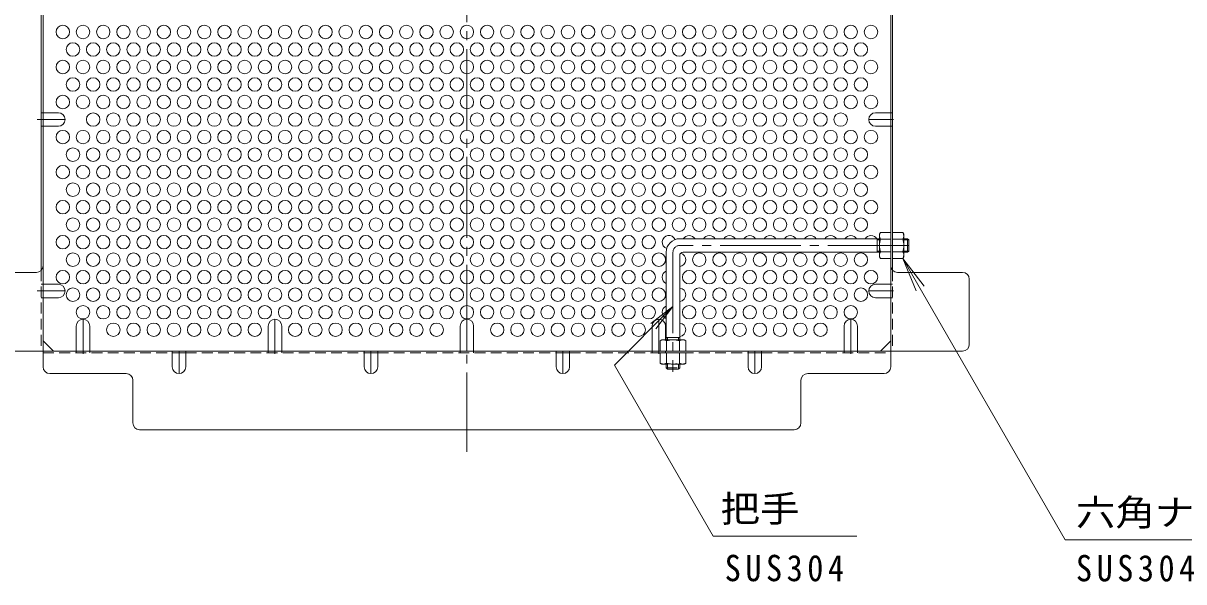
# Model space of a CAD drawing. Units: millimetres at full size, sheet at 1:4; details may follow other scales. Extents: x -859 to 1069, y -781 to 707.
# Drawn here: x 237 to 754, y 52 to 300 of the extents above; entities that cross this region are included whole.
import ezdxf
from ezdxf.enums import TextEntityAlignment as Align

# ---------------------------------------------------------------- set-up
doc = ezdxf.new("R2010")
doc.units = ezdxf.units.MM
doc.header["$LTSCALE"] = 4
for name, pattern in [('CHAIN1', [8, 5, -1, 1, -1]), ('CHAIN2', [12, 9, -1, 1, -1]), ('DASHED1', [1.8, 1.2, -0.6])]:
    doc.linetypes.add(name, pattern=pattern)
for name, color, linetype, lineweight in [('A-1_躯体', 3, 'Continuous', 9), ('A-5_文字', 7, 'Continuous', 9), ('A-6_寸法', 2, 'Continuous', 9), ('A-7_ハッチ', 2, 'Continuous', 9), ('A-8_記号', 2, 'Continuous', 9), ('A-B_ﾊｯﾁ', 2, 'Continuous', 9)]:
    doc.layers.add(name, color=color, linetype=linetype, lineweight=lineweight)
doc.styles.add('ＭＳ ゴシック', font='')
doc.styles.get('ＭＳ ゴシック').set_extended_font_data('MS Gothic')

msp = doc.modelspace()

# ---------------------------------------------------------------- linework, layer by layer
at = {"layer": 'A-1_躯体'}
for p, q in [((618.393, 204.359), (529.393, 204.359)), ((617.393, 198.359), (617.393, 204.359)), ((617.393, 203.859), (618.393, 203.859)), ((630.893, 204.359), (629.193, 204.359)), ((629.193, 203.859), (631.393, 203.859)), ((630.893, 198.359), (630.893, 204.359)), ((630.893, 204.359), (631.393, 203.859)), ((631.393, 198.859), (631.393, 203.859)), ((523.393, 198.359), (523.393, 159.359)), ((529.393, 196.859), (529.393, 159.359)), ((618.393, 198.359), (530.893, 198.359)), ((617.393, 198.859), (618.393, 198.859)), ((629.193, 198.859), (631.393, 198.859)), ((630.893, 198.359), (629.193, 198.359)), ((630.893, 198.359), (631.393, 198.859)), ((523.393, 160.359), (529.393, 160.359)), ((523.893, 160.359), (523.893, 159.359)), ((528.893, 160.359), (528.893, 159.359))]:
    msp.add_line(p, q, dxfattribs=at)
at = {"layer": 'A-1_躯体', "linetype": 'CHAIN2'}
for p, q in [((526.393, 198.359), (526.393, 145.126)), ((631.393, 201.359), (529.393, 201.359))]:
    msp.add_line(p, q, dxfattribs=at)
at = {"layer": 'A-1_躯体', "linetype": 'DASHED1'}
for p, q in [((523.393, 146.859), (523.393, 148.559)), ((523.393, 146.859), (529.393, 146.859)), ((523.393, 146.859), (523.893, 146.359)), ((523.893, 148.559), (523.893, 146.359)), ((523.893, 146.359), (528.893, 146.359)), ((528.893, 148.559), (528.893, 146.359)), ((529.393, 146.859), (528.893, 146.359)), ((529.393, 146.859), (529.393, 148.559))]:
    msp.add_line(p, q, dxfattribs=at)
at = {"layer": 'A-1_躯体'}
for centre, radius in [((529.393, 198.359), 6), ((530.893, 196.859), 1.5)]:
    msp.add_arc(centre, radius, 90, 180, dxfattribs=at)
at = {"layer": 'A-1_躯体', "linetype": 'CHAIN2'}
msp.add_arc((529.393, 198.359), 3, 90, 180, dxfattribs=at)
at = {"layer": 'A-5_文字'}
for p, q in [((628.76, 195.609), (701.031, 70.429)), ((628.76, 195.609), (634.739, 181.172)), ((628.76, 195.609), (638.272, 183.212)), ((526.393, 174.174), (518.784, 164.257)), ((544.302, 72.044), (500.365, 148.146)), ((608.348, 72.044), (544.302, 72.044)), ((795.981, 70.429), (701.031, 70.429))]:
    msp.add_line(p, q, dxfattribs=at)
msp.add_lwpolyline([(500.365, 148.146), (526.393, 174.174), (516.476, 166.565)], dxfattribs=at)
at = {"layer": 'A-6_寸法'}
for centre in [(254.593, 296.354), (263.593, 296.354), (272.593, 296.354), (281.593, 296.354), (290.593, 296.354), (299.593, 296.354), (308.593, 296.354), (317.593, 296.354), (326.593, 296.354), (335.593, 296.354), (344.593, 296.354), (353.593, 296.354), (362.593, 296.354), (371.593, 296.354), (380.593, 296.354), (389.593, 296.354), (398.593, 296.354), (407.593, 296.354), (416.593, 296.354), (425.593, 296.354), (434.593, 296.354), (443.593, 296.354), (452.593, 296.354), (461.593, 296.354), (470.593, 296.354), (479.593, 296.354), (488.593, 296.354), (497.593, 296.354), (506.593, 296.354), (515.593, 296.354), (524.593, 296.354), (533.593, 296.354), (542.593, 296.354), (551.593, 296.354), (560.593, 296.354), (569.593, 296.354), (578.593, 296.354), (587.593, 296.354), (596.593, 296.354), (605.593, 296.354), (614.593, 296.354), (259.093, 288.559), (268.093, 288.559), (277.093, 288.559), (286.093, 288.559), (295.093, 288.559), (304.093, 288.559), (313.093, 288.559), (322.093, 288.559), (331.093, 288.559), (340.093, 288.559), (349.093, 288.559), (358.093, 288.559), (367.093, 288.559), (376.093, 288.559), (385.093, 288.559), (394.093, 288.559), (403.093, 288.559), (412.093, 288.559), (421.093, 288.559), (430.093, 288.559), (439.093, 288.559), (448.093, 288.559), (457.093, 288.559), (466.093, 288.559), (475.093, 288.559), (484.093, 288.559), (493.093, 288.559), (502.093, 288.559), (511.093, 288.559), (520.093, 288.559), (529.093, 288.559), (538.093, 288.559), (547.093, 288.559), (556.093, 288.559), (565.093, 288.559), (574.093, 288.559), (583.093, 288.559), (592.093, 288.559), (601.093, 288.559), (610.093, 288.559), (254.593, 280.765), (263.593, 280.765), (272.593, 280.765), (281.593, 280.765), (290.593, 280.765), (299.593, 280.765), (308.593, 280.765), (317.593, 280.765), (326.593, 280.765), (335.593, 280.765), (344.593, 280.765), (353.593, 280.765), (362.593, 280.765), (371.593, 280.765), (380.593, 280.765), (389.593, 280.765), (398.593, 280.765), (407.593, 280.765), (416.593, 280.765), (425.593, 280.765), (434.593, 280.765), (443.593, 280.765), (452.593, 280.765), (461.593, 280.765), (470.593, 280.765), (479.593, 280.765), (488.593, 280.765), (497.593, 280.765), (506.593, 280.765), (515.593, 280.765), (524.593, 280.765), (533.593, 280.765), (542.593, 280.765), (551.593, 280.765), (560.593, 280.765), (569.593, 280.765), (578.593, 280.765), (587.593, 280.765), (596.593, 280.765), (605.593, 280.765), (614.593, 280.765), (259.093, 272.971), (268.093, 272.971), (277.093, 272.971), (286.093, 272.971), (295.093, 272.971), (304.093, 272.971), (313.093, 272.971), (322.093, 272.971), (331.093, 272.971), (340.093, 272.971), (349.093, 272.971), (358.093, 272.971), (367.093, 272.971), (376.093, 272.971), (385.093, 272.971), (394.093, 272.971), (403.093, 272.971), (412.093, 272.971), (421.093, 272.971), (430.093, 272.971), (439.093, 272.971), (448.093, 272.971), (457.093, 272.971), (466.093, 272.971), (475.093, 272.971), (484.093, 272.971), (493.093, 272.971), (502.093, 272.971), (511.093, 272.971), (520.093, 272.971), (529.093, 272.971), (538.093, 272.971), (547.093, 272.971), (556.093, 272.971), (565.093, 272.971), (574.093, 272.971), (583.093, 272.971), (592.093, 272.971), (601.093, 272.971), (610.093, 272.971), (254.593, 265.177), (263.593, 265.177), (272.593, 265.177), (281.593, 265.177), (290.593, 265.177), (299.593, 265.177), (308.593, 265.177), (317.593, 265.177), (326.593, 265.177), (335.593, 265.177), (344.593, 265.177), (353.593, 265.177), (362.593, 265.177), (371.593, 265.177), (380.593, 265.177), (389.593, 265.177), (398.593, 265.177), (407.593, 265.177), (416.593, 265.177), (425.593, 265.177), (434.593, 265.177), (443.593, 265.177), (452.593, 265.177), (461.593, 265.177), (470.593, 265.177), (479.593, 265.177), (488.593, 265.177), (497.593, 265.177), (506.593, 265.177), (515.593, 265.177), (524.593, 265.177), (533.593, 265.177), (542.593, 265.177), (551.593, 265.177), (560.593, 265.177), (569.593, 265.177), (578.593, 265.177), (587.593, 265.177), (596.593, 265.177), (605.593, 265.177), (614.593, 265.177), (268.093, 257.382), (277.093, 257.382), (286.093, 257.382), (295.093, 257.382), (304.093, 257.382), (313.093, 257.382), (322.093, 257.382), (331.093, 257.382), (340.093, 257.382), (349.093, 257.382), (358.093, 257.382), (367.093, 257.382), (376.093, 257.382), (385.093, 257.382), (394.093, 257.382), (403.093, 257.382), (412.093, 257.382), (421.093, 257.382), (430.093, 257.382), (439.093, 257.382), (448.093, 257.382), (457.093, 257.382), (466.093, 257.382), (475.093, 257.382), (484.093, 257.382), (493.093, 257.382), (502.093, 257.382), (511.093, 257.382), (520.093, 257.382), (529.093, 257.382), (538.093, 257.382), (547.093, 257.382), (556.093, 257.382), (565.093, 257.382), (574.093, 257.382), (583.093, 257.382), (592.093, 257.382), (601.093, 257.382), (254.593, 249.588), (263.593, 249.588), (272.593, 249.588), (281.593, 249.588), (290.593, 249.588), (299.593, 249.588), (308.593, 249.588), (317.593, 249.588), (326.593, 249.588), (335.593, 249.588), (344.593, 249.588), (353.593, 249.588), (362.593, 249.588), (371.593, 249.588), (380.593, 249.588), (389.593, 249.588), (398.593, 249.588), (407.593, 249.588), (416.593, 249.588), (425.593, 249.588), (434.593, 249.588), (443.593, 249.588), (452.593, 249.588), (461.593, 249.588), (470.593, 249.588), (479.593, 249.588), (488.593, 249.588), (497.593, 249.588), (506.593, 249.588), (515.593, 249.588), (524.593, 249.588), (533.593, 249.588), (542.593, 249.588), (551.593, 249.588), (560.593, 249.588), (569.593, 249.588), (578.593, 249.588), (587.593, 249.588), (596.593, 249.588), (605.593, 249.588), (614.593, 249.588), (259.093, 241.794), (268.093, 241.794), (277.093, 241.794), (286.093, 241.794), (295.093, 241.794), (304.093, 241.794), (313.093, 241.794), (322.093, 241.794), (331.093, 241.794), (340.093, 241.794), (349.093, 241.794), (358.093, 241.794), (367.093, 241.794), (376.093, 241.794), (385.093, 241.794), (394.093, 241.794), (403.093, 241.794), (412.093, 241.794), (421.093, 241.794), (430.093, 241.794), (439.093, 241.794), (448.093, 241.794), (457.093, 241.794), (466.093, 241.794), (475.093, 241.794), (484.093, 241.794), (493.093, 241.794), (502.093, 241.794), (511.093, 241.794), (520.093, 241.794), (529.093, 241.794), (538.093, 241.794), (547.093, 241.794), (556.093, 241.794), (565.093, 241.794), (574.093, 241.794), (583.093, 241.794), (592.093, 241.794), (601.093, 241.794), (610.093, 241.794), (254.593, 234), (263.593, 234), (272.593, 234), (281.593, 234), (290.593, 234), (299.593, 234), (308.593, 234), (317.593, 234), (326.593, 234), (335.593, 234), (344.593, 234), (353.593, 234), (362.593, 234), (371.593, 234), (380.593, 234), (389.593, 234), (398.593, 234), (407.593, 234), (416.593, 234), (425.593, 234), (434.593, 234), (443.593, 234), (452.593, 234), (461.593, 234), (470.593, 234), (479.593, 234), (488.593, 234), (497.593, 234), (506.593, 234), (515.593, 234), (524.593, 234), (533.593, 234), (542.593, 234), (551.593, 234), (560.593, 234), (569.593, 234), (578.593, 234), (587.593, 234), (596.593, 234), (605.593, 234), (614.593, 234), (259.093, 226.205), (268.093, 226.205), (277.093, 226.205), (286.093, 226.205), (295.093, 226.205), (304.093, 226.205), (313.093, 226.205), (322.093, 226.205), (331.093, 226.205), (340.093, 226.205), (349.093, 226.205), (358.093, 226.205), (367.093, 226.205), (376.093, 226.205), (385.093, 226.205), (394.093, 226.205), (403.093, 226.205), (412.093, 226.205), (421.093, 226.205), (430.093, 226.205), (439.093, 226.205), (448.093, 226.205), (457.093, 226.205), (466.093, 226.205), (475.093, 226.205), (484.093, 226.205), (493.093, 226.205), (502.093, 226.205), (511.093, 226.205), (520.093, 226.205), (529.093, 226.205), (538.093, 226.205), (547.093, 226.205), (556.093, 226.205), (565.093, 226.205), (574.093, 226.205), (583.093, 226.205), (592.093, 226.205), (601.093, 226.205), (610.093, 226.205), (254.593, 218.411), (263.593, 218.411), (272.593, 218.411), (281.593, 218.411), (290.593, 218.411), (299.593, 218.411), (308.593, 218.411), (317.593, 218.411), (326.593, 218.411), (335.593, 218.411), (344.593, 218.411), (353.593, 218.411), (362.593, 218.411), (371.593, 218.411), (380.593, 218.411), (389.593, 218.411), (398.593, 218.411), (407.593, 218.411), (416.593, 218.411), (425.593, 218.411), (434.593, 218.411), (443.593, 218.411), (452.593, 218.411), (461.593, 218.411), (470.593, 218.411), (479.593, 218.411), (488.593, 218.411), (497.593, 218.411), (506.593, 218.411), (515.593, 218.411), (524.593, 218.411), (533.593, 218.411), (542.593, 218.411), (551.593, 218.411), (560.593, 218.411), (569.593, 218.411), (578.593, 218.411), (587.593, 218.411), (596.593, 218.411), (605.593, 218.411), (614.593, 218.411), (259.093, 210.617), (268.093, 210.617), (277.093, 210.617), (286.093, 210.617), (295.093, 210.617), (304.093, 210.617), (313.093, 210.617), (322.093, 210.617), (331.093, 210.617), (340.093, 210.617), (349.093, 210.617), (358.093, 210.617), (367.093, 210.617), (376.093, 210.617), (385.093, 210.617), (394.093, 210.617), (403.093, 210.617), (412.093, 210.617), (421.093, 210.617), (430.093, 210.617), (439.093, 210.617), (448.093, 210.617), (457.093, 210.617), (466.093, 210.617), (475.093, 210.617), (484.093, 210.617), (493.093, 210.617), (502.093, 210.617), (511.093, 210.617), (520.093, 210.617), (529.093, 210.617), (538.093, 210.617), (547.093, 210.617), (556.093, 210.617), (565.093, 210.617), (574.093, 210.617), (583.093, 210.617), (592.093, 210.617), (601.093, 210.617), (610.093, 210.617), (254.593, 202.823), (263.593, 202.823), (272.593, 202.823), (281.593, 202.823), (290.593, 202.823), (299.593, 202.823), (308.593, 202.823), (317.593, 202.823), (326.593, 202.823), (335.593, 202.823), (344.593, 202.823), (353.593, 202.823), (362.593, 202.823), (371.593, 202.823), (380.593, 202.823), (389.593, 202.823), (398.593, 202.823), (407.593, 202.823), (416.593, 202.823), (425.593, 202.823), (434.593, 202.823), (443.593, 202.823), (452.593, 202.823), (461.593, 202.823), (470.593, 202.823), (479.593, 202.823), (488.593, 202.823), (497.593, 202.823), (506.593, 202.823), (515.593, 202.823), (259.093, 195.029), (268.093, 195.029), (277.093, 195.029), (286.093, 195.029), (295.093, 195.029), (304.093, 195.029), (313.093, 195.029), (322.093, 195.029), (331.093, 195.029), (340.093, 195.029), (349.093, 195.029), (358.093, 195.029), (367.093, 195.029), (376.093, 195.029), (385.093, 195.029), (394.093, 195.029), (403.093, 195.029), (412.093, 195.029), (421.093, 195.029), (430.093, 195.029), (439.093, 195.029), (448.093, 195.029), (457.093, 195.029), (466.093, 195.029), (475.093, 195.029), (484.093, 195.029), (493.093, 195.029), (502.093, 195.029), (511.093, 195.029), (520.093, 195.029), (538.093, 195.029), (547.093, 195.029), (556.093, 195.029), (565.093, 195.029), (574.093, 195.029), (583.093, 195.029), (592.093, 195.029), (601.093, 195.029), (610.093, 195.029), (254.593, 187.234), (263.593, 187.234), (272.593, 187.234), (281.593, 187.234), (290.593, 187.234), (299.593, 187.234), (308.593, 187.234), (317.593, 187.234), (326.593, 187.234), (335.593, 187.234), (344.593, 187.234), (353.593, 187.234), (362.593, 187.234), (371.593, 187.234), (380.593, 187.234), (389.593, 187.234), (398.593, 187.234), (407.593, 187.234), (416.593, 187.234), (425.593, 187.234), (434.593, 187.234), (443.593, 187.234), (452.593, 187.234), (461.593, 187.234), (470.593, 187.234), (479.593, 187.234), (488.593, 187.234), (497.593, 187.234), (506.593, 187.234), (515.593, 187.234), (533.593, 187.234), (542.593, 187.234), (551.593, 187.234), (560.593, 187.234), (569.593, 187.234), (578.593, 187.234), (587.593, 187.234), (596.593, 187.234), (605.593, 187.234), (614.593, 187.234), (259.093, 179.44), (268.093, 179.44), (277.093, 179.44), (286.093, 179.44), (295.093, 179.44), (304.093, 179.44), (313.093, 179.44), (322.093, 179.44), (331.093, 179.44), (340.093, 179.44), (349.093, 179.44), (358.093, 179.44), (367.093, 179.44), (376.093, 179.44), (385.093, 179.44), (394.093, 179.44), (403.093, 179.44), (412.093, 179.44), (421.093, 179.44), (430.093, 179.44), (439.093, 179.44), (448.093, 179.44), (457.093, 179.44), (466.093, 179.44), (475.093, 179.44), (484.093, 179.44), (493.093, 179.44), (502.093, 179.44), (511.093, 179.44), (520.093, 179.44), (538.093, 179.44), (547.093, 179.44), (556.093, 179.44), (565.093, 179.44), (574.093, 179.44), (583.093, 179.44), (592.093, 179.44), (601.093, 179.44), (610.093, 179.44), (263.593, 171.646), (272.593, 171.646), (281.593, 171.646), (290.593, 171.646), (299.593, 171.646), (308.593, 171.646), (317.593, 171.646), (326.593, 171.646), (335.593, 171.646), (344.593, 171.646), (353.593, 171.646), (362.593, 171.646), (371.593, 171.646), (380.593, 171.646), (389.593, 171.646), (398.593, 171.646), (407.593, 171.646), (416.593, 171.646), (425.593, 171.646), (434.593, 171.646), (443.593, 171.646), (452.593, 171.646), (461.593, 171.646), (470.593, 171.646), (479.593, 171.646), (488.593, 171.646), (497.593, 171.646), (506.593, 171.646), (515.593, 171.646), (533.593, 171.646), (542.593, 171.646), (551.593, 171.646), (560.593, 171.646), (569.593, 171.646), (578.593, 171.646), (587.593, 171.646), (596.593, 171.646), (605.593, 171.646), (277.093, 163.852), (286.093, 163.852), (295.093, 163.852), (304.093, 163.852), (313.093, 163.852), (322.093, 163.852), (331.093, 163.852), (340.093, 163.852), (358.093, 163.852), (367.093, 163.852), (376.093, 163.852), (385.093, 163.852), (394.093, 163.852), (403.093, 163.852), (412.093, 163.852), (421.093, 163.852), (448.093, 163.852), (457.093, 163.852), (466.093, 163.852), (475.093, 163.852), (484.093, 163.852), (493.093, 163.852), (502.093, 163.852), (511.093, 163.852), (538.093, 163.852), (547.093, 163.852), (556.093, 163.852), (565.093, 163.852), (574.093, 163.852), (583.093, 163.852), (592.093, 163.852)]:
    msp.add_circle(centre, 3, dxfattribs=at)
for centre, start, end in [((524.593, 202.823), 22.34376, 251.25778), ((533.593, 202.823), 29.83741, 150.16259), ((542.593, 202.823), 29.83741, 150.16259), ((551.593, 202.823), 29.83741, 150.16259), ((560.593, 202.823), 29.83741, 150.16259), ((569.593, 202.823), 29.83741, 150.16259), ((578.593, 202.823), 29.83741, 150.16259), ((587.593, 202.823), 29.83741, 150.16259), ((596.593, 202.823), 29.83741, 150.16259), ((605.593, 202.823), 29.83741, 150.16259), ((614.593, 202.823), 29.83741, 150.16259), ((529.093, 195.029), 275.73917, 74.7612), ((524.593, 187.234), 113.57818, 246.42182), ((529.093, 179.44), 275.73917, 84.26083), ((524.593, 171.646), 113.57818, 246.42182), ((529.093, 163.852), 275.73917, 84.26083)]:
    msp.add_arc(centre, 3, start, end, dxfattribs=at)
at = {"layer": 'A-7_ハッチ', "linetype": 'CHAIN2'}
msp.add_line((434.593, 576.759), (434.593, 109.565), dxfattribs=at)
at = {"layer": 'A-7_ハッチ'}
for p, q in [((245.793, 538.966), (245.793, 147.359)), ((623.393, 147.359), (623.393, 538.966)), ((244.993, 190.32), (244.993, 324.701)), ((624.193, 190.32), (624.193, 324.701)), ((242.793, 189.36), (213.79, 189.36)), ((655.397, 189.36), (626.393, 189.36)), ((658.397, 157.359), (658.397, 186.36)), ((250.405, 154.359), (245.793, 158.971)), ((618.781, 154.359), (623.393, 158.971)), ((213.79, 154.359), (655.397, 154.359)), ((303.343, 153.559), (309.343, 153.559)), ((388.843, 153.559), (394.843, 153.559)), ((474.343, 153.559), (480.343, 153.559)), ((559.843, 153.559), (565.843, 153.559)), ((282.794, 144.359), (248.793, 144.359)), ((285.794, 141.359), (285.794, 122.359)), ((583.392, 122.359), (583.392, 141.359)), ((586.392, 144.359), (620.393, 144.359)), ((288.794, 119.359), (580.392, 119.359))]:
    msp.add_line(p, q, dxfattribs=at)
at = {"layer": 'A-7_ハッチ', "linetype": 'DASHED1'}
for p, q in [((245.793, 260.426), (244.993, 260.426)), ((623.393, 260.426), (624.193, 260.426)), ((245.793, 254.426), (244.993, 254.426)), ((623.393, 254.426), (624.193, 254.426)), ((244.993, 190.32), (244.993, 154.354)), ((624.193, 190.32), (624.193, 154.354)), ((245.793, 184.101), (244.993, 184.101)), ((623.393, 184.101), (624.193, 184.101)), ((245.793, 178.101), (244.993, 178.101)), ((623.393, 178.101), (624.193, 178.101)), ((245.793, 153.559), (303.343, 153.559)), ((260.593, 154.359), (260.593, 153.559)), ((266.593, 154.359), (266.593, 153.559)), ((309.343, 153.559), (388.843, 153.559)), ((346.093, 154.359), (346.093, 153.559)), ((352.093, 154.359), (352.093, 153.559)), ((394.843, 153.559), (474.343, 153.559)), ((431.593, 154.359), (431.593, 153.559)), ((437.593, 154.359), (437.593, 153.559)), ((480.343, 153.559), (559.843, 153.559)), ((517.093, 154.359), (517.093, 153.559)), ((523.093, 154.359), (523.093, 153.559)), ((565.843, 153.559), (623.393, 153.559)), ((602.593, 154.359), (602.593, 153.559)), ((608.593, 154.359), (608.593, 153.559))]:
    msp.add_line(p, q, dxfattribs=at)
at = {"layer": 'A-7_ハッチ'}
for centre, start, end in [((242.793, 192.36), 270, 0), ((626.393, 192.36), 180, 270), ((655.397, 186.36), 0, 90), ((655.397, 157.359), 270, 0), ((248.793, 147.359), 180, 270), ((620.393, 147.359), 270, 0), ((282.794, 141.359), 0, 90), ((586.392, 141.359), 90, 180), ((288.794, 122.359), 180, 270), ((580.392, 122.359), 270, 0)]:
    msp.add_arc(centre, 3, start, end, dxfattribs=at)
at = {"layer": 'A-8_記号'}
for p, q in [((252.593, 260.426), (245.793, 260.426)), ((616.593, 260.426), (623.393, 260.426)), ((252.593, 254.426), (245.793, 254.426)), ((616.593, 254.426), (623.393, 254.426)), ((252.593, 184.101), (245.793, 184.101)), ((616.593, 184.101), (623.393, 184.101)), ((252.593, 178.101), (245.793, 178.101)), ((616.593, 178.101), (623.393, 178.101)), ((260.593, 165.509), (260.593, 154.359)), ((266.593, 165.509), (266.593, 154.359)), ((346.093, 165.509), (346.093, 154.359)), ((352.093, 165.509), (352.093, 154.359)), ((431.593, 165.509), (431.593, 154.359)), ((437.593, 165.509), (437.593, 154.359)), ((517.093, 165.509), (517.093, 154.359)), ((523.093, 165.509), (523.093, 159.359)), ((602.593, 165.509), (602.593, 154.359)), ((608.593, 165.509), (608.593, 154.359)), ((303.343, 147.359), (303.343, 154.359)), ((309.343, 147.359), (309.343, 154.359)), ((388.843, 147.359), (388.843, 154.359)), ((394.843, 147.359), (394.843, 154.359)), ((474.343, 147.359), (474.343, 154.359)), ((480.343, 147.359), (480.343, 154.359)), ((559.843, 147.359), (559.843, 154.359)), ((565.843, 147.359), (565.843, 154.359))]:
    msp.add_line(p, q, dxfattribs=at)
at = {"layer": 'A-8_記号', "linetype": 'CHAIN1'}
for p, q in [((243.086, 257.426), (255.593, 257.426)), ((624.593, 257.426), (613.593, 257.426)), ((243.086, 181.101), (255.593, 181.101)), ((624.593, 181.101), (613.593, 181.101)), ((263.593, 153.159), (263.593, 168.509)), ((349.093, 153.159), (349.093, 168.509)), ((434.593, 154.359), (434.593, 168.509)), ((520.093, 153.159), (520.093, 168.509)), ((605.593, 153.159), (605.593, 168.509)), ((306.343, 154.359), (306.343, 144.359)), ((391.843, 154.359), (391.843, 144.359)), ((477.343, 154.359), (477.343, 144.359)), ((562.843, 154.359), (562.843, 144.359))]:
    msp.add_line(p, q, dxfattribs=at)
at = {"layer": 'A-8_記号'}
for centre, start, end in [((252.593, 257.426), 270, 90), ((616.593, 257.426), 90, 270), ((252.593, 181.101), 270, 90), ((616.593, 181.101), 90, 270), ((263.593, 165.509), 0, 180), ((349.093, 165.509), 0, 180), ((434.593, 165.509), 0, 180), ((520.093, 165.509), 0, 180), ((605.593, 165.509), 0, 180), ((306.343, 147.359), 180, 0), ((391.843, 147.359), 180, 0), ((477.343, 147.359), 180, 0), ((562.843, 147.359), 180, 0)]:
    msp.add_arc(centre, 3, start, end, dxfattribs=at)
at = {"layer": 'A-B_ﾊｯﾁ'}
for p, q in [((618.393, 206.359), (618.826, 207.109)), ((623.393, 207.109), (618.826, 207.109)), ((623.393, 195.609), (623.393, 207.109)), ((624.193, 195.609), (624.193, 207.109)), ((624.193, 207.109), (628.76, 207.109)), ((629.193, 206.359), (628.76, 207.109)), ((618.393, 196.359), (618.393, 206.359)), ((618.826, 204.222), (623.393, 204.222)), ((628.76, 204.222), (624.193, 204.222)), ((629.193, 196.359), (629.193, 206.359)), ((618.826, 198.495), (623.393, 198.495)), ((628.76, 198.495), (624.193, 198.495)), ((618.393, 196.359), (618.826, 195.609)), ((623.393, 195.609), (618.826, 195.609)), ((624.193, 195.609), (628.76, 195.609)), ((629.193, 196.359), (628.76, 195.609)), ((521.393, 159.359), (520.643, 158.926)), ((520.643, 154.359), (520.643, 158.926)), ((521.393, 159.359), (531.393, 159.359)), ((523.53, 158.926), (523.53, 154.359)), ((529.256, 158.926), (529.256, 154.359)), ((531.393, 159.359), (532.143, 158.926)), ((532.143, 154.359), (532.143, 158.926)), ((520.643, 154.359), (532.143, 154.359))]:
    msp.add_line(p, q, dxfattribs=at)
at = {"layer": 'A-B_ﾊｯﾁ', "linetype": 'DASHED1'}
for p, q in [((532.143, 153.559), (520.643, 153.559)), ((520.643, 153.559), (520.643, 148.992)), ((523.53, 148.992), (523.53, 153.559)), ((529.256, 148.992), (529.256, 153.559)), ((532.143, 153.559), (532.143, 148.992)), ((521.393, 148.559), (520.643, 148.992)), ((531.393, 148.559), (521.393, 148.559)), ((531.393, 148.559), (532.143, 148.992))]:
    msp.add_line(p, q, dxfattribs=at)
at = {"layer": 'A-B_ﾊｯﾁ'}
for centre, radius, start, end in [((621.675, 205.464), 3.29, 149.99998, 176.07924), ((625.911, 205.464), 3.29, 3.92076, 30.00002), ((621.128, 205.699), 2.735, 180.2103, 212.68507), ((628.076, 201.359), 9.683, 162.79973, 197.20026), ((626.458, 205.699), 2.735, 327.31493, 359.7897), ((619.511, 201.359), 9.683, 342.79974, 17.20027), ((621.128, 197.019), 2.735, 147.31491, 179.78969), ((621.675, 197.253), 3.29, 183.92075, 210), ((626.458, 197.019), 2.735, 0.21031, 32.68509), ((625.911, 197.253), 3.29, 330, 356.07925), ((522.288, 156.077), 3.29, 93.92075, 120), ((522.053, 156.624), 2.735, 57.31491, 89.78969), ((526.393, 149.676), 9.683, 72.79973, 107.20026), ((530.733, 156.624), 2.735, 90.2103, 122.68507), ((530.498, 156.077), 3.29, 59.99998, 86.07924)]:
    msp.add_arc(centre, radius, start, end, dxfattribs=at)
at = {"layer": 'A-B_ﾊｯﾁ', "linetype": 'DASHED1'}
for centre, radius, start, end in [((522.288, 151.841), 3.29, 239.99998, 266.07924), ((522.053, 151.293), 2.735, 270.2103, 302.68507), ((526.393, 158.241), 9.683, 252.79973, 287.20026), ((530.733, 151.293), 2.735, 237.31491, 269.78969), ((530.498, 151.841), 3.29, 273.92075, 300)]:
    msp.add_arc(centre, radius, start, end, dxfattribs=at)

# ---------------------------------------------------------------- texts
at = {"layer": 'A-5_文字', "color": 2, "style": 'ＭＳ ゴシック', "width": 1.1}
for s, p in [('把手', (547.552, 74.778)), ('六角ナット', (705.886, 73.163))]:
    msp.add_text(s, height=11.73, dxfattribs=at).set_placement(p, align=Align.BOTTOM_LEFT)
at = {"layer": 'A-5_文字', "color": 2, "char_height": 11.73, "attachment_point": 7, "style": 'ＭＳ ゴシック'}
for insert in [(549.427, 51.764), (705.886, 51.705)]:
    msp.add_mtext('\\T1.28;\\W0.9;SUS304', dxfattribs=dict(at, insert=insert))

doc.saveas('drawing.dxf')
